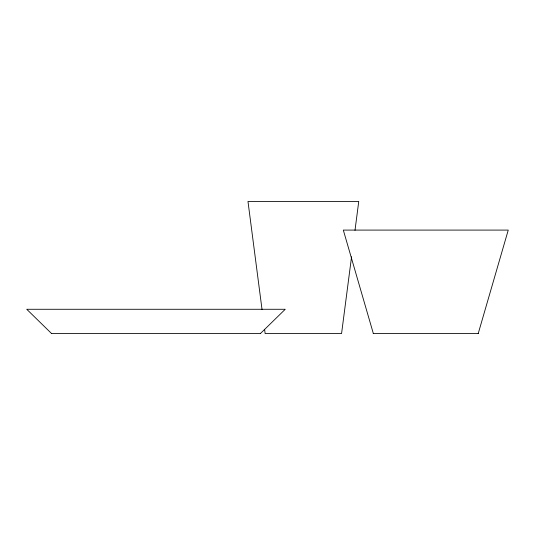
<?xml version="1.0" encoding="UTF-8"?>
<svg xmlns="http://www.w3.org/2000/svg" width="535" height="535" viewBox="0 0 535 535"><rect width="100%" height="100%" fill="white"/><g stroke="black" fill="none" stroke-linecap="round" stroke-linejoin="round"><path stroke-width="0.8" d="M351.555 256.767L341.571 333.552L265.133 333.552L264.618 329.426M354.993 230.344L358.751 201.448L247.979 201.448L262.043 309.611M478.216 333.552L508.25 230.09L343.316 230.09L373.35 333.552M260.405 333.552L285.235 309.277L26.75 309.277L51.574 333.552M51.4 333.552L260.585 333.552M373.229 333.552L478.343 333.552"/></g></svg>
